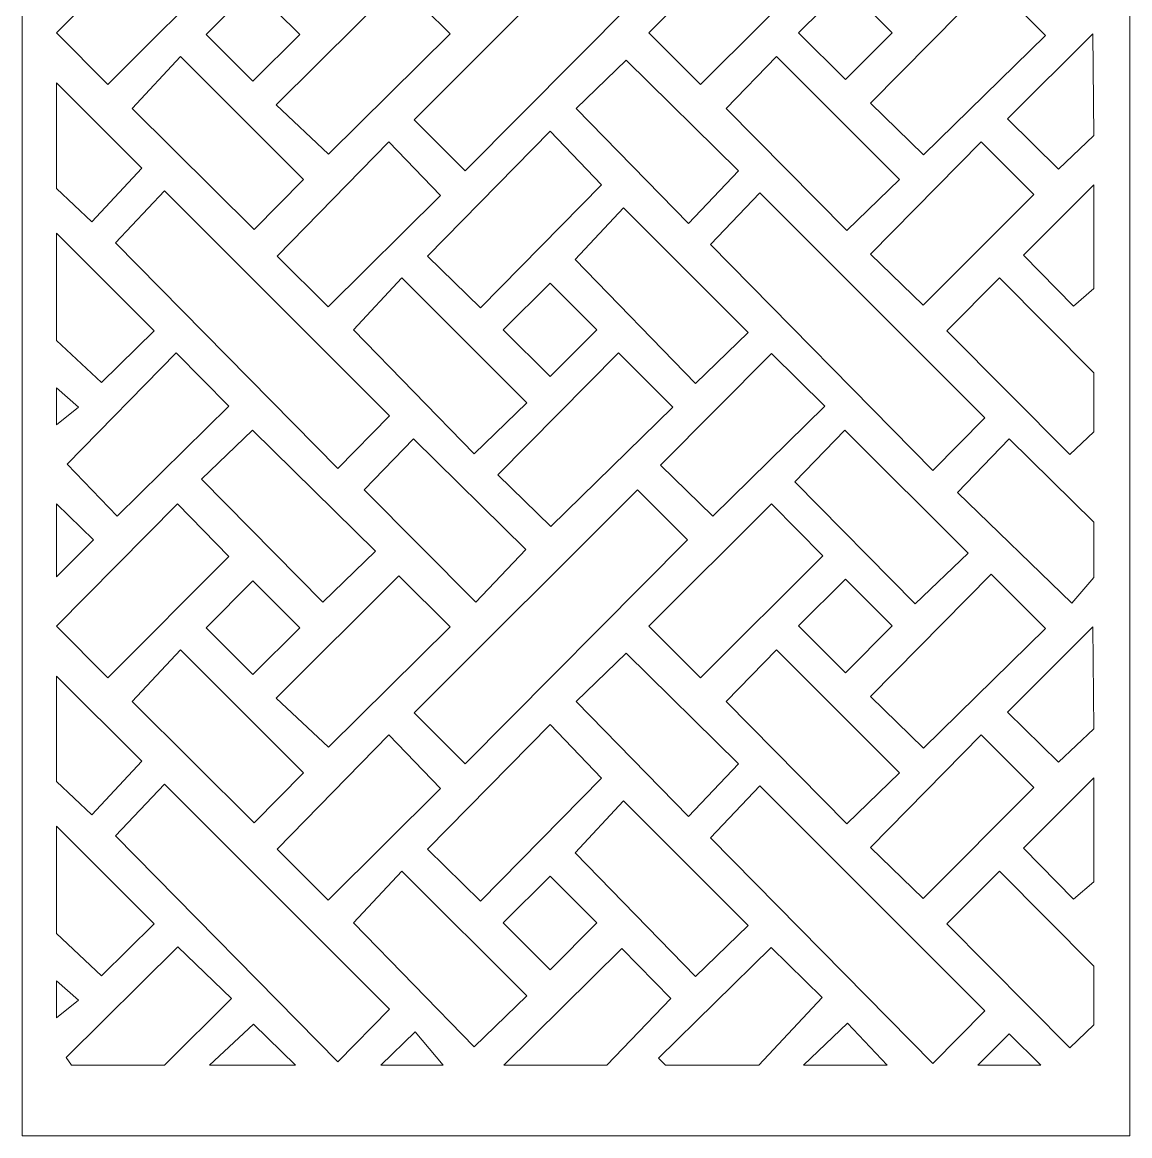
# Model space of a CAD drawing. Header units: centimetres. Extents: x -9.5 to 3.6, y -11.2 to 9.7.
# Drawn here: x -9.48 to -3.91, y -11.23 to -5.63 of the extents above; entities that cross this region are included whole.
import ezdxf

# ---------------------------------------------------------------- set-up
doc = ezdxf.new("R2010")
doc.units = ezdxf.units.CM
doc.header["$MEASUREMENT"] = 0
doc.layers.add('layer 1', color=7, linetype='Continuous')

msp = doc.modelspace()

# ---------------------------------------------------------------- linework, layer by layer
at = {"layer": 'layer 1', "color": 242, "lineweight": 9}
for points, knots in [([(-9.48305, -11.22934), (-9.48305, -11.22934), (-9.48305, 9.73196), (-9.48305, 9.73196), (-9.48305, 9.73196), (-9.48305, 9.73196), (-3.91095, 9.73196), (-3.91095, 9.73196), (-3.91095, 9.73196), (-3.91095, 9.73196), (-3.91095, -11.22934), (-3.91095, -11.22934), (-3.91095, -11.22934), (-3.91095, -11.22934), (-9.48305, -11.22934), (-9.48305, -11.22934)], [0, 0, 0, 0, 0.2, 0.2, 0.2, 0.2, 0.4, 0.4, 0.4, 0.4, 0.6, 0.6, 0.6, 0.6, 1, 1, 1, 1]), ([(-7.25421, -6.37311), (-7.25421, -6.37311), (-7.5107, -6.11662), (-7.5107, -6.11662), (-7.5107, -6.11662), (-7.5107, -6.11662), (-6.38744, -4.99335), (-6.38744, -4.99335), (-6.38744, -4.99335), (-6.38744, -4.99335), (-6.13537, -5.24542), (-6.13537, -5.24542), (-6.13537, -5.24542), (-6.13537, -5.24542), (-7.25421, -6.37311), (-7.25421, -6.37311)], [0, 0, 0, 0, 0.2, 0.2, 0.2, 0.2, 0.4, 0.4, 0.4, 0.4, 0.6, 0.6, 0.6, 0.6, 1, 1, 1, 1]), ([(-9.0518, -5.93972), (-9.0518, -5.93972), (-9.31058, -5.67928), (-9.31058, -5.67928), (-9.31058, -5.67928), (-9.31058, -5.67928), (-8.70238, -5.06411), (-8.70238, -5.06411), (-8.70238, -5.06411), (-8.70238, -5.06411), (-8.4438, -5.32957), (-8.4438, -5.32957), (-8.4438, -5.32957), (-8.4438, -5.32957), (-9.0518, -5.93972), (-9.0518, -5.93972)], [0, 0, 0, 0, 0.2, 0.2, 0.2, 0.2, 0.4, 0.4, 0.4, 0.4, 0.6, 0.6, 0.6, 0.6, 1, 1, 1, 1]), ([(-6.07118, -5.93972), (-6.07118, -5.93972), (-6.32995, -5.67928), (-6.32995, -5.67928), (-6.32995, -5.67928), (-6.32995, -5.67928), (-5.71291, -5.06411), (-5.71291, -5.06411), (-5.71291, -5.06411), (-5.71291, -5.06411), (-5.45434, -5.32515), (-5.45434, -5.32515), (-5.45434, -5.32515), (-5.45434, -5.32515), (-6.07118, -5.93972), (-6.07118, -5.93972)], [0, 0, 0, 0, 0.2, 0.2, 0.2, 0.2, 0.4, 0.4, 0.4, 0.4, 0.6, 0.6, 0.6, 0.6, 1, 1, 1, 1]), ([(-7.9418, -6.28909), (-7.9418, -6.28909), (-8.205, -6.04191), (-8.205, -6.04191), (-8.205, -6.04191), (-8.205, -6.04191), (-7.58796, -5.42674), (-7.58796, -5.42674), (-7.58796, -5.42674), (-7.58796, -5.42674), (-7.32939, -5.68336), (-7.32939, -5.68336), (-7.32939, -5.68336), (-7.32939, -5.68336), (-7.9418, -6.28909), (-7.9418, -6.28909)], [0, 0, 0, 0, 0.2, 0.2, 0.2, 0.2, 0.4, 0.4, 0.4, 0.4, 0.6, 0.6, 0.6, 0.6, 1, 1, 1, 1]), ([(-4.94791, -6.29351), (-4.94791, -6.29351), (-5.21553, -6.03307), (-5.21553, -6.03307), (-5.21553, -6.03307), (-5.21553, -6.03307), (-4.60734, -5.41789), (-4.60734, -5.41789), (-4.60734, -5.41789), (-4.60734, -5.41789), (-4.33549, -5.6922), (-4.33549, -5.6922), (-4.33549, -5.6922), (-4.33549, -5.6922), (-4.94791, -6.29351), (-4.94791, -6.29351)], [0, 0, 0, 0, 0.2, 0.2, 0.2, 0.2, 0.4, 0.4, 0.4, 0.4, 0.6, 0.6, 0.6, 0.6, 1, 1, 1, 1]), ([(-8.55741, -5.68765), (-8.55741, -5.68765), (-8.32219, -5.45243), (-8.32219, -5.45243), (-8.32219, -5.45243), (-8.32219, -5.45243), (-8.08697, -5.68765), (-8.08697, -5.68765), (-8.08697, -5.68765), (-8.08697, -5.68765), (-8.32219, -5.92287), (-8.32219, -5.92287), (-8.32219, -5.92287), (-8.32219, -5.92287), (-8.55741, -5.68765), (-8.55741, -5.68765)], [0, 0, 0, 0, 0.2, 0.2, 0.2, 0.2, 0.4, 0.4, 0.4, 0.4, 0.6, 0.6, 0.6, 0.6, 1, 1, 1, 1]), ([(-5.57679, -5.67881), (-5.57679, -5.67881), (-5.34157, -5.44358), (-5.34157, -5.44358), (-5.34157, -5.44358), (-5.34157, -5.44358), (-5.10635, -5.67881), (-5.10635, -5.67881), (-5.10635, -5.67881), (-5.10635, -5.67881), (-5.34157, -5.91403), (-5.34157, -5.91403), (-5.34157, -5.91403), (-5.34157, -5.91403), (-5.57679, -5.67881), (-5.57679, -5.67881)], [0, 0, 0, 0, 0.2, 0.2, 0.2, 0.2, 0.4, 0.4, 0.4, 0.4, 0.6, 0.6, 0.6, 0.6, 1, 1, 1, 1]), ([(-4.26916, -6.36427), (-4.26916, -6.36427), (-4.09227, -6.19622), (-4.09227, -6.19622), (-4.09227, -6.19622), (-4.09227, -6.19622), (-4.09669, -5.68323), (-4.09669, -5.68323), (-4.09669, -5.68323), (-4.09669, -5.68323), (-4.52565, -6.11219), (-4.52565, -6.11219), (-4.52565, -6.11219), (-4.52565, -6.11219), (-4.26916, -6.36427), (-4.26916, -6.36427)], [0, 0, 0, 0, 0.2, 0.2, 0.2, 0.2, 0.4, 0.4, 0.4, 0.4, 0.6, 0.6, 0.6, 0.6, 1, 1, 1, 1]), ([(-8.31556, -6.6694), (-8.31556, -6.6694), (-8.06791, -6.41733), (-8.06791, -6.41733), (-8.06791, -6.41733), (-8.06791, -6.41733), (-8.68703, -5.79821), (-8.68703, -5.79821), (-8.68703, -5.79821), (-8.68703, -5.79821), (-8.93026, -6.05913), (-8.93026, -6.05913), (-8.93026, -6.05913), (-8.93026, -6.05913), (-8.31556, -6.6694), (-8.31556, -6.6694)], [0, 0, 0, 0, 0.2, 0.2, 0.2, 0.2, 0.4, 0.4, 0.4, 0.4, 0.6, 0.6, 0.6, 0.6, 1, 1, 1, 1]), ([(-6.13095, -6.63845), (-6.13095, -6.63845), (-6.697, -6.05913), (-6.697, -6.05913), (-6.697, -6.05913), (-6.697, -6.05913), (-6.44493, -5.8159), (-6.44493, -5.8159), (-6.44493, -5.8159), (-6.44493, -5.8159), (-5.87888, -6.37311), (-5.87888, -6.37311), (-5.87888, -6.37311), (-5.87888, -6.37311), (-6.13095, -6.63845), (-6.13095, -6.63845)], [0, 0, 0, 0, 0.2, 0.2, 0.2, 0.2, 0.4, 0.4, 0.4, 0.4, 0.6, 0.6, 0.6, 0.6, 1, 1, 1, 1]), ([(-5.33494, -6.67383), (-5.33494, -6.67383), (-5.0696, -6.41733), (-5.0696, -6.41733), (-5.0696, -6.41733), (-5.0696, -6.41733), (-5.68872, -5.79821), (-5.68872, -5.79821), (-5.68872, -5.79821), (-5.68872, -5.79821), (-5.94079, -6.05913), (-5.94079, -6.05913), (-5.94079, -6.05913), (-5.94079, -6.05913), (-5.33494, -6.67383), (-5.33494, -6.67383)], [0, 0, 0, 0, 0.2, 0.2, 0.2, 0.2, 0.4, 0.4, 0.4, 0.4, 0.6, 0.6, 0.6, 0.6, 1, 1, 1, 1]), ([(-9.13368, -6.6296), (-9.13368, -6.6296), (-9.31058, -6.46155), (-9.31058, -6.46155), (-9.31058, -6.46155), (-9.31058, -6.46155), (-9.31058, -5.93088), (-9.31058, -5.93088), (-9.31058, -5.93088), (-9.31058, -5.93088), (-8.88161, -6.35984), (-8.88161, -6.35984), (-8.88161, -6.35984), (-8.88161, -6.35984), (-9.13368, -6.6296), (-9.13368, -6.6296)], [0, 0, 0, 0, 0.2, 0.2, 0.2, 0.2, 0.4, 0.4, 0.4, 0.4, 0.6, 0.6, 0.6, 0.6, 1, 1, 1, 1]), ([(-7.17674, -7.06299), (-7.17674, -7.06299), (-7.44437, -6.80255), (-7.44437, -6.80255), (-7.44437, -6.80255), (-7.44437, -6.80255), (-6.82733, -6.17411), (-6.82733, -6.17411), (-6.82733, -6.17411), (-6.82733, -6.17411), (-6.56875, -6.44399), (-6.56875, -6.44399), (-6.56875, -6.44399), (-6.56875, -6.44399), (-7.17674, -7.06299), (-7.17674, -7.06299)], [0, 0, 0, 0, 0.2, 0.2, 0.2, 0.2, 0.4, 0.4, 0.4, 0.4, 0.6, 0.6, 0.6, 0.6, 1, 1, 1, 1]), ([(-7.94408, -7.05857), (-7.94408, -7.05857), (-8.20058, -6.80207), (-8.20058, -6.80207), (-8.20058, -6.80207), (-8.20058, -6.80207), (-7.63895, -6.22717), (-7.63895, -6.22717), (-7.63895, -6.22717), (-7.63895, -6.22717), (-7.37803, -6.49693), (-7.37803, -6.49693), (-7.37803, -6.49693), (-7.37803, -6.49693), (-7.94408, -7.05857), (-7.94408, -7.05857)], [0, 0, 0, 0, 0.2, 0.2, 0.2, 0.2, 0.4, 0.4, 0.4, 0.4, 0.6, 0.6, 0.6, 0.6, 1, 1, 1, 1]), ([(-4.95019, -7.04972), (-4.95019, -7.04972), (-5.21553, -6.79323), (-5.21553, -6.79323), (-5.21553, -6.79323), (-5.21553, -6.79323), (-4.65832, -6.22717), (-4.65832, -6.22717), (-4.65832, -6.22717), (-4.65832, -6.22717), (-4.39298, -6.49251), (-4.39298, -6.49251), (-4.39298, -6.49251), (-4.39298, -6.49251), (-4.95019, -7.04972), (-4.95019, -7.04972)], [0, 0, 0, 0, 0.2, 0.2, 0.2, 0.2, 0.4, 0.4, 0.4, 0.4, 0.6, 0.6, 0.6, 0.6, 1, 1, 1, 1]), ([(-4.19398, -7.05415), (-4.19398, -7.05415), (-4.09227, -6.9657), (-4.09227, -6.9657), (-4.09227, -6.9657), (-4.09227, -6.9657), (-4.09227, -6.44387), (-4.09227, -6.44387), (-4.09227, -6.44387), (-4.09227, -6.44387), (-4.44605, -6.79765), (-4.44605, -6.79765), (-4.44605, -6.79765), (-4.44605, -6.79765), (-4.19398, -7.05415), (-4.19398, -7.05415)], [0, 0, 0, 0, 0.2, 0.2, 0.2, 0.2, 0.4, 0.4, 0.4, 0.4, 0.6, 0.6, 0.6, 0.6, 1, 1, 1, 1]), ([(-7.89544, -7.87227), (-7.89544, -7.87227), (-7.63453, -7.60693), (-7.63453, -7.60693), (-7.63453, -7.60693), (-7.63453, -7.60693), (-8.76663, -6.47482), (-8.76663, -6.47482), (-8.76663, -6.47482), (-8.76663, -6.47482), (-9.01428, -6.73574), (-9.01428, -6.73574), (-9.01428, -6.73574), (-9.01428, -6.73574), (-7.89544, -7.87227), (-7.89544, -7.87227)], [0, 0, 0, 0, 0.2, 0.2, 0.2, 0.2, 0.4, 0.4, 0.4, 0.4, 0.6, 0.6, 0.6, 0.6, 1, 1, 1, 1]), ([(-4.90155, -7.88112), (-4.90155, -7.88112), (-4.64063, -7.61578), (-4.64063, -7.61578), (-4.64063, -7.61578), (-4.64063, -7.61578), (-5.77274, -6.48367), (-5.77274, -6.48367), (-5.77274, -6.48367), (-5.77274, -6.48367), (-6.02039, -6.74458), (-6.02039, -6.74458), (-6.02039, -6.74458), (-6.02039, -6.74458), (-4.90155, -7.88112), (-4.90155, -7.88112)], [0, 0, 0, 0, 0.2, 0.2, 0.2, 0.2, 0.4, 0.4, 0.4, 0.4, 0.6, 0.6, 0.6, 0.6, 1, 1, 1, 1]), ([(-6.09557, -7.44331), (-6.09557, -7.44331), (-5.83023, -7.18681), (-5.83023, -7.18681), (-5.83023, -7.18681), (-5.83023, -7.18681), (-6.4582, -6.55885), (-6.4582, -6.55885), (-6.4582, -6.55885), (-6.4582, -6.55885), (-6.70142, -6.81976), (-6.70142, -6.81976), (-6.70142, -6.81976), (-6.70142, -6.81976), (-6.09557, -7.44331), (-6.09557, -7.44331)], [0, 0, 0, 0, 0.2, 0.2, 0.2, 0.2, 0.4, 0.4, 0.4, 0.4, 0.6, 0.6, 0.6, 0.6, 1, 1, 1, 1]), ([(-9.31058, -7.22661), (-9.31058, -7.22661), (-9.31058, -6.68709), (-9.31058, -6.68709), (-9.31058, -6.68709), (-9.31058, -6.68709), (-8.8197, -7.17797), (-8.8197, -7.17797), (-8.8197, -7.17797), (-8.8197, -7.17797), (-9.08504, -7.43889), (-9.08504, -7.43889), (-9.08504, -7.43889), (-9.08504, -7.43889), (-9.31058, -7.22661), (-9.31058, -7.22661)], [0, 0, 0, 0, 0.2, 0.2, 0.2, 0.2, 0.4, 0.4, 0.4, 0.4, 0.6, 0.6, 0.6, 0.6, 1, 1, 1, 1]), ([(-7.20999, -7.79709), (-7.20999, -7.79709), (-6.94465, -7.5406), (-6.94465, -7.5406), (-6.94465, -7.5406), (-6.94465, -7.5406), (-7.57261, -6.91263), (-7.57261, -6.91263), (-7.57261, -6.91263), (-7.57261, -6.91263), (-7.81584, -7.17355), (-7.81584, -7.17355), (-7.81584, -7.17355), (-7.81584, -7.17355), (-7.20999, -7.79709), (-7.20999, -7.79709)], [0, 0, 0, 0, 0.2, 0.2, 0.2, 0.2, 0.4, 0.4, 0.4, 0.4, 0.6, 0.6, 0.6, 0.6, 1, 1, 1, 1]), ([(-7.06268, -7.17355), (-7.06268, -7.17355), (-6.82746, -6.93832), (-6.82746, -6.93832), (-6.82746, -6.93832), (-6.82746, -6.93832), (-6.59223, -7.17355), (-6.59223, -7.17355), (-6.59223, -7.17355), (-6.59223, -7.17355), (-6.82746, -7.40877), (-6.82746, -7.40877), (-6.82746, -7.40877), (-6.82746, -7.40877), (-7.06268, -7.17355), (-7.06268, -7.17355)], [0, 0, 0, 0, 0.2, 0.2, 0.2, 0.2, 0.4, 0.4, 0.4, 0.4, 0.6, 0.6, 0.6, 0.6, 1, 1, 1, 1]), ([(-4.21167, -7.80152), (-4.21167, -7.80152), (-4.09227, -7.68654), (-4.09227, -7.68654), (-4.09227, -7.68654), (-4.09227, -7.68654), (-4.09227, -7.39024), (-4.09227, -7.39024), (-4.09227, -7.39024), (-4.09227, -7.39024), (-4.56545, -6.91263), (-4.56545, -6.91263), (-4.56545, -6.91263), (-4.56545, -6.91263), (-4.83079, -7.17797), (-4.83079, -7.17797), (-4.83079, -7.17797), (-4.83079, -7.17797), (-4.21167, -7.80152), (-4.21167, -7.80152)], [0, 0, 0, 0, 0.1666667, 0.1666667, 0.1666667, 0.1666667, 0.3333333, 0.3333333, 0.3333333, 0.3333333, 0.5, 0.5, 0.5, 0.5, 0.6666667, 0.6666667, 0.6666667, 0.6666667, 1, 1, 1, 1]), ([(-9.00544, -8.11108), (-9.00544, -8.11108), (-9.25751, -7.85016), (-9.25751, -7.85016), (-9.25751, -7.85016), (-9.25751, -7.85016), (-8.70914, -7.28853), (-8.70914, -7.28853), (-8.70914, -7.28853), (-8.70914, -7.28853), (-8.4438, -7.55829), (-8.4438, -7.55829), (-8.4438, -7.55829), (-8.4438, -7.55829), (-9.00544, -8.11108), (-9.00544, -8.11108)], [0, 0, 0, 0, 0.2, 0.2, 0.2, 0.2, 0.4, 0.4, 0.4, 0.4, 0.6, 0.6, 0.6, 0.6, 1, 1, 1, 1]), ([(-6.82296, -8.16414), (-6.82296, -8.16414), (-7.09058, -7.90371), (-7.09058, -7.90371), (-7.09058, -7.90371), (-7.09058, -7.90371), (-6.48239, -7.28853), (-6.48239, -7.28853), (-6.48239, -7.28853), (-6.48239, -7.28853), (-6.21055, -7.56284), (-6.21055, -7.56284), (-6.21055, -7.56284), (-6.21055, -7.56284), (-6.82296, -8.16414), (-6.82296, -8.16414)], [0, 0, 0, 0, 0.2, 0.2, 0.2, 0.2, 0.4, 0.4, 0.4, 0.4, 0.6, 0.6, 0.6, 0.6, 1, 1, 1, 1]), ([(-6.00926, -8.11108), (-6.00926, -8.11108), (-6.27246, -7.85506), (-6.27246, -7.85506), (-6.27246, -7.85506), (-6.27246, -7.85506), (-5.71291, -7.29295), (-5.71291, -7.29295), (-5.71291, -7.29295), (-5.71291, -7.29295), (-5.44549, -7.55841), (-5.44549, -7.55841), (-5.44549, -7.55841), (-5.44549, -7.55841), (-6.00926, -8.11108), (-6.00926, -8.11108)], [0, 0, 0, 0, 0.2, 0.2, 0.2, 0.2, 0.4, 0.4, 0.4, 0.4, 0.6, 0.6, 0.6, 0.6, 1, 1, 1, 1]), ([(-9.31058, -7.65116), (-9.31058, -7.65116), (-9.31058, -7.46542), (-9.31058, -7.46542), (-9.31058, -7.46542), (-9.31058, -7.46542), (-9.20002, -7.56271), (-9.20002, -7.56271), (-9.20002, -7.56271), (-9.20002, -7.56271), (-9.31058, -7.65116), (-9.31058, -7.65116)], [0, 0, 0, 0, 0.25, 0.25, 0.25, 0.25, 0.5, 0.5, 0.5, 0.5, 1, 1, 1, 1]), ([(-7.97062, -8.54446), (-7.97062, -8.54446), (-7.70528, -8.28797), (-7.70528, -8.28797), (-7.70528, -8.28797), (-7.70528, -8.28797), (-8.3244, -7.67769), (-8.3244, -7.67769), (-8.3244, -7.67769), (-8.3244, -7.67769), (-8.5809, -7.92534), (-8.5809, -7.92534), (-8.5809, -7.92534), (-8.5809, -7.92534), (-7.97062, -8.54446), (-7.97062, -8.54446)], [0, 0, 0, 0, 0.2, 0.2, 0.2, 0.2, 0.4, 0.4, 0.4, 0.4, 0.6, 0.6, 0.6, 0.6, 1, 1, 1, 1]), ([(-7.20114, -8.54446), (-7.20114, -8.54446), (-7.76277, -7.97841), (-7.76277, -7.97841), (-7.76277, -7.97841), (-7.76277, -7.97841), (-7.51512, -7.72191), (-7.51512, -7.72191), (-7.51512, -7.72191), (-7.51512, -7.72191), (-6.94907, -8.27912), (-6.94907, -8.27912), (-6.94907, -8.27912), (-6.94907, -8.27912), (-7.20114, -8.54446), (-7.20114, -8.54446)], [0, 0, 0, 0, 0.2, 0.2, 0.2, 0.2, 0.4, 0.4, 0.4, 0.4, 0.6, 0.6, 0.6, 0.6, 1, 1, 1, 1]), ([(-4.99, -8.55331), (-4.99, -8.55331), (-4.72466, -8.29681), (-4.72466, -8.29681), (-4.72466, -8.29681), (-4.72466, -8.29681), (-5.34378, -7.67769), (-5.34378, -7.67769), (-5.34378, -7.67769), (-5.34378, -7.67769), (-5.59585, -7.93861), (-5.59585, -7.93861), (-5.59585, -7.93861), (-5.59585, -7.93861), (-4.99, -8.55331), (-4.99, -8.55331)], [0, 0, 0, 0, 0.2, 0.2, 0.2, 0.2, 0.4, 0.4, 0.4, 0.4, 0.6, 0.6, 0.6, 0.6, 1, 1, 1, 1]), ([(-4.20283, -8.54888), (-4.20283, -8.54888), (-4.09227, -8.42064), (-4.09227, -8.42064), (-4.09227, -8.42064), (-4.09227, -8.42064), (-4.09227, -8.14203), (-4.09227, -8.14203), (-4.09227, -8.14203), (-4.09227, -8.14203), (-4.51681, -7.72191), (-4.51681, -7.72191), (-4.51681, -7.72191), (-4.51681, -7.72191), (-4.77772, -7.99167), (-4.77772, -7.99167), (-4.77772, -7.99167), (-4.77772, -7.99167), (-4.20283, -8.54888), (-4.20283, -8.54888)], [0, 0, 0, 0, 0.1666667, 0.1666667, 0.1666667, 0.1666667, 0.3333333, 0.3333333, 0.3333333, 0.3333333, 0.5, 0.5, 0.5, 0.5, 0.6666667, 0.6666667, 0.6666667, 0.6666667, 1, 1, 1, 1]), ([(-7.25421, -9.35817), (-7.25421, -9.35817), (-7.5107, -9.10167), (-7.5107, -9.10167), (-7.5107, -9.10167), (-7.5107, -9.10167), (-6.38744, -7.97841), (-6.38744, -7.97841), (-6.38744, -7.97841), (-6.38744, -7.97841), (-6.13537, -8.23048), (-6.13537, -8.23048), (-6.13537, -8.23048), (-6.13537, -8.23048), (-7.25421, -9.35817), (-7.25421, -9.35817)], [0, 0, 0, 0, 0.2, 0.2, 0.2, 0.2, 0.4, 0.4, 0.4, 0.4, 0.6, 0.6, 0.6, 0.6, 1, 1, 1, 1]), ([(-9.0518, -8.92478), (-9.0518, -8.92478), (-9.31058, -8.66434), (-9.31058, -8.66434), (-9.31058, -8.66434), (-9.31058, -8.66434), (-8.70238, -8.04916), (-8.70238, -8.04916), (-8.70238, -8.04916), (-8.70238, -8.04916), (-8.4438, -8.31463), (-8.4438, -8.31463), (-8.4438, -8.31463), (-8.4438, -8.31463), (-9.0518, -8.92478), (-9.0518, -8.92478)], [0, 0, 0, 0, 0.2, 0.2, 0.2, 0.2, 0.4, 0.4, 0.4, 0.4, 0.6, 0.6, 0.6, 0.6, 1, 1, 1, 1]), ([(-9.31058, -8.41622), (-9.31058, -8.41622), (-9.12484, -8.23048), (-9.12484, -8.23048), (-9.12484, -8.23048), (-9.12484, -8.23048), (-9.31058, -8.04916), (-9.31058, -8.04916), (-9.31058, -8.04916), (-9.31058, -8.04916), (-9.31058, -8.41622), (-9.31058, -8.41622)], [0, 0, 0, 0, 0.25, 0.25, 0.25, 0.25, 0.5, 0.5, 0.5, 0.5, 1, 1, 1, 1]), ([(-6.07118, -8.92478), (-6.07118, -8.92478), (-6.32995, -8.66434), (-6.32995, -8.66434), (-6.32995, -8.66434), (-6.32995, -8.66434), (-5.71291, -8.04916), (-5.71291, -8.04916), (-5.71291, -8.04916), (-5.71291, -8.04916), (-5.45434, -8.31021), (-5.45434, -8.31021), (-5.45434, -8.31021), (-5.45434, -8.31021), (-6.07118, -8.92478), (-6.07118, -8.92478)], [0, 0, 0, 0, 0.2, 0.2, 0.2, 0.2, 0.4, 0.4, 0.4, 0.4, 0.6, 0.6, 0.6, 0.6, 1, 1, 1, 1]), ([(-4.94791, -9.27856), (-4.94791, -9.27856), (-5.21553, -9.01813), (-5.21553, -9.01813), (-5.21553, -9.01813), (-5.21553, -9.01813), (-4.60734, -8.40295), (-4.60734, -8.40295), (-4.60734, -8.40295), (-4.60734, -8.40295), (-4.33549, -8.67726), (-4.33549, -8.67726), (-4.33549, -8.67726), (-4.33549, -8.67726), (-4.94791, -9.27856), (-4.94791, -9.27856)], [0, 0, 0, 0, 0.2, 0.2, 0.2, 0.2, 0.4, 0.4, 0.4, 0.4, 0.6, 0.6, 0.6, 0.6, 1, 1, 1, 1]), ([(-8.55741, -8.67271), (-8.55741, -8.67271), (-8.32219, -8.43749), (-8.32219, -8.43749), (-8.32219, -8.43749), (-8.32219, -8.43749), (-8.08697, -8.67271), (-8.08697, -8.67271), (-8.08697, -8.67271), (-8.08697, -8.67271), (-8.32219, -8.90793), (-8.32219, -8.90793), (-8.32219, -8.90793), (-8.32219, -8.90793), (-8.55741, -8.67271), (-8.55741, -8.67271)], [0, 0, 0, 0, 0.2, 0.2, 0.2, 0.2, 0.4, 0.4, 0.4, 0.4, 0.6, 0.6, 0.6, 0.6, 1, 1, 1, 1]), ([(-7.9418, -9.27414), (-7.9418, -9.27414), (-8.205, -9.02697), (-8.205, -9.02697), (-8.205, -9.02697), (-8.205, -9.02697), (-7.58796, -8.41179), (-7.58796, -8.41179), (-7.58796, -8.41179), (-7.58796, -8.41179), (-7.32939, -8.66841), (-7.32939, -8.66841), (-7.32939, -8.66841), (-7.32939, -8.66841), (-7.9418, -9.27414), (-7.9418, -9.27414)], [0, 0, 0, 0, 0.2, 0.2, 0.2, 0.2, 0.4, 0.4, 0.4, 0.4, 0.6, 0.6, 0.6, 0.6, 1, 1, 1, 1]), ([(-5.57679, -8.66387), (-5.57679, -8.66387), (-5.34157, -8.42864), (-5.34157, -8.42864), (-5.34157, -8.42864), (-5.34157, -8.42864), (-5.10635, -8.66387), (-5.10635, -8.66387), (-5.10635, -8.66387), (-5.10635, -8.66387), (-5.34157, -8.89909), (-5.34157, -8.89909), (-5.34157, -8.89909), (-5.34157, -8.89909), (-5.57679, -8.66387), (-5.57679, -8.66387)], [0, 0, 0, 0, 0.2, 0.2, 0.2, 0.2, 0.4, 0.4, 0.4, 0.4, 0.6, 0.6, 0.6, 0.6, 1, 1, 1, 1]), ([(-4.26916, -9.34932), (-4.26916, -9.34932), (-4.09227, -9.18128), (-4.09227, -9.18128), (-4.09227, -9.18128), (-4.09227, -9.18128), (-4.09669, -8.66829), (-4.09669, -8.66829), (-4.09669, -8.66829), (-4.09669, -8.66829), (-4.52565, -9.09725), (-4.52565, -9.09725), (-4.52565, -9.09725), (-4.52565, -9.09725), (-4.26916, -9.34932), (-4.26916, -9.34932)], [0, 0, 0, 0, 0.2, 0.2, 0.2, 0.2, 0.4, 0.4, 0.4, 0.4, 0.6, 0.6, 0.6, 0.6, 1, 1, 1, 1]), ([(-8.31556, -9.65446), (-8.31556, -9.65446), (-8.06791, -9.40239), (-8.06791, -9.40239), (-8.06791, -9.40239), (-8.06791, -9.40239), (-8.68703, -8.78327), (-8.68703, -8.78327), (-8.68703, -8.78327), (-8.68703, -8.78327), (-8.93026, -9.04418), (-8.93026, -9.04418), (-8.93026, -9.04418), (-8.93026, -9.04418), (-8.31556, -9.65446), (-8.31556, -9.65446)], [0, 0, 0, 0, 0.2, 0.2, 0.2, 0.2, 0.4, 0.4, 0.4, 0.4, 0.6, 0.6, 0.6, 0.6, 1, 1, 1, 1]), ([(-5.33494, -9.65889), (-5.33494, -9.65889), (-5.0696, -9.40239), (-5.0696, -9.40239), (-5.0696, -9.40239), (-5.0696, -9.40239), (-5.68872, -8.78327), (-5.68872, -8.78327), (-5.68872, -8.78327), (-5.68872, -8.78327), (-5.94079, -9.04418), (-5.94079, -9.04418), (-5.94079, -9.04418), (-5.94079, -9.04418), (-5.33494, -9.65889), (-5.33494, -9.65889)], [0, 0, 0, 0, 0.2, 0.2, 0.2, 0.2, 0.4, 0.4, 0.4, 0.4, 0.6, 0.6, 0.6, 0.6, 1, 1, 1, 1]), ([(-6.13095, -9.62351), (-6.13095, -9.62351), (-6.697, -9.04418), (-6.697, -9.04418), (-6.697, -9.04418), (-6.697, -9.04418), (-6.44493, -8.80095), (-6.44493, -8.80095), (-6.44493, -8.80095), (-6.44493, -8.80095), (-5.87888, -9.35817), (-5.87888, -9.35817), (-5.87888, -9.35817), (-5.87888, -9.35817), (-6.13095, -9.62351), (-6.13095, -9.62351)], [0, 0, 0, 0, 0.2, 0.2, 0.2, 0.2, 0.4, 0.4, 0.4, 0.4, 0.6, 0.6, 0.6, 0.6, 1, 1, 1, 1]), ([(-9.13368, -9.61466), (-9.13368, -9.61466), (-9.31058, -9.44661), (-9.31058, -9.44661), (-9.31058, -9.44661), (-9.31058, -9.44661), (-9.31058, -8.91593), (-9.31058, -8.91593), (-9.31058, -8.91593), (-9.31058, -8.91593), (-8.88161, -9.3449), (-8.88161, -9.3449), (-8.88161, -9.3449), (-8.88161, -9.3449), (-9.13368, -9.61466), (-9.13368, -9.61466)], [0, 0, 0, 0, 0.2, 0.2, 0.2, 0.2, 0.4, 0.4, 0.4, 0.4, 0.6, 0.6, 0.6, 0.6, 1, 1, 1, 1]), ([(-7.17674, -10.04804), (-7.17674, -10.04804), (-7.44437, -9.78761), (-7.44437, -9.78761), (-7.44437, -9.78761), (-7.44437, -9.78761), (-6.82733, -9.15916), (-6.82733, -9.15916), (-6.82733, -9.15916), (-6.82733, -9.15916), (-6.56875, -9.42905), (-6.56875, -9.42905), (-6.56875, -9.42905), (-6.56875, -9.42905), (-7.17674, -10.04804), (-7.17674, -10.04804)], [0, 0, 0, 0, 0.2, 0.2, 0.2, 0.2, 0.4, 0.4, 0.4, 0.4, 0.6, 0.6, 0.6, 0.6, 1, 1, 1, 1]), ([(-7.94408, -10.04362), (-7.94408, -10.04362), (-8.20058, -9.78713), (-8.20058, -9.78713), (-8.20058, -9.78713), (-8.20058, -9.78713), (-7.63895, -9.21223), (-7.63895, -9.21223), (-7.63895, -9.21223), (-7.63895, -9.21223), (-7.37803, -9.48199), (-7.37803, -9.48199), (-7.37803, -9.48199), (-7.37803, -9.48199), (-7.94408, -10.04362), (-7.94408, -10.04362)], [0, 0, 0, 0, 0.2, 0.2, 0.2, 0.2, 0.4, 0.4, 0.4, 0.4, 0.6, 0.6, 0.6, 0.6, 1, 1, 1, 1]), ([(-4.95019, -10.03478), (-4.95019, -10.03478), (-5.21553, -9.77828), (-5.21553, -9.77828), (-5.21553, -9.77828), (-5.21553, -9.77828), (-4.65832, -9.21223), (-4.65832, -9.21223), (-4.65832, -9.21223), (-4.65832, -9.21223), (-4.39298, -9.47757), (-4.39298, -9.47757), (-4.39298, -9.47757), (-4.39298, -9.47757), (-4.95019, -10.03478), (-4.95019, -10.03478)], [0, 0, 0, 0, 0.2, 0.2, 0.2, 0.2, 0.4, 0.4, 0.4, 0.4, 0.6, 0.6, 0.6, 0.6, 1, 1, 1, 1]), ([(-7.89544, -10.85733), (-7.89544, -10.85733), (-7.63453, -10.59199), (-7.63453, -10.59199), (-7.63453, -10.59199), (-7.63453, -10.59199), (-8.76663, -9.45988), (-8.76663, -9.45988), (-8.76663, -9.45988), (-8.76663, -9.45988), (-9.01428, -9.72079), (-9.01428, -9.72079), (-9.01428, -9.72079), (-9.01428, -9.72079), (-7.89544, -10.85733), (-7.89544, -10.85733)], [0, 0, 0, 0, 0.2, 0.2, 0.2, 0.2, 0.4, 0.4, 0.4, 0.4, 0.6, 0.6, 0.6, 0.6, 1, 1, 1, 1]), ([(-4.90155, -10.86618), (-4.90155, -10.86618), (-4.64063, -10.60083), (-4.64063, -10.60083), (-4.64063, -10.60083), (-4.64063, -10.60083), (-5.77274, -9.46873), (-5.77274, -9.46873), (-5.77274, -9.46873), (-5.77274, -9.46873), (-6.02039, -9.72964), (-6.02039, -9.72964), (-6.02039, -9.72964), (-6.02039, -9.72964), (-4.90155, -10.86618), (-4.90155, -10.86618)], [0, 0, 0, 0, 0.2, 0.2, 0.2, 0.2, 0.4, 0.4, 0.4, 0.4, 0.6, 0.6, 0.6, 0.6, 1, 1, 1, 1]), ([(-4.19398, -10.0392), (-4.19398, -10.0392), (-4.09227, -9.95076), (-4.09227, -9.95076), (-4.09227, -9.95076), (-4.09227, -9.95076), (-4.09227, -9.42892), (-4.09227, -9.42892), (-4.09227, -9.42892), (-4.09227, -9.42892), (-4.44605, -9.78271), (-4.44605, -9.78271), (-4.44605, -9.78271), (-4.44605, -9.78271), (-4.19398, -10.0392), (-4.19398, -10.0392)], [0, 0, 0, 0, 0.2, 0.2, 0.2, 0.2, 0.4, 0.4, 0.4, 0.4, 0.6, 0.6, 0.6, 0.6, 1, 1, 1, 1]), ([(-6.09557, -10.42837), (-6.09557, -10.42837), (-5.83023, -10.17187), (-5.83023, -10.17187), (-5.83023, -10.17187), (-5.83023, -10.17187), (-6.4582, -9.5439), (-6.4582, -9.5439), (-6.4582, -9.5439), (-6.4582, -9.5439), (-6.70142, -9.80482), (-6.70142, -9.80482), (-6.70142, -9.80482), (-6.70142, -9.80482), (-6.09557, -10.42837), (-6.09557, -10.42837)], [0, 0, 0, 0, 0.2, 0.2, 0.2, 0.2, 0.4, 0.4, 0.4, 0.4, 0.6, 0.6, 0.6, 0.6, 1, 1, 1, 1]), ([(-9.31058, -10.21167), (-9.31058, -10.21167), (-9.31058, -9.67215), (-9.31058, -9.67215), (-9.31058, -9.67215), (-9.31058, -9.67215), (-8.8197, -10.16303), (-8.8197, -10.16303), (-8.8197, -10.16303), (-8.8197, -10.16303), (-9.08504, -10.42394), (-9.08504, -10.42394), (-9.08504, -10.42394), (-9.08504, -10.42394), (-9.31058, -10.21167), (-9.31058, -10.21167)], [0, 0, 0, 0, 0.2, 0.2, 0.2, 0.2, 0.4, 0.4, 0.4, 0.4, 0.6, 0.6, 0.6, 0.6, 1, 1, 1, 1]), ([(-7.20999, -10.78215), (-7.20999, -10.78215), (-6.94465, -10.52566), (-6.94465, -10.52566), (-6.94465, -10.52566), (-6.94465, -10.52566), (-7.57261, -9.89769), (-7.57261, -9.89769), (-7.57261, -9.89769), (-7.57261, -9.89769), (-7.81584, -10.1586), (-7.81584, -10.1586), (-7.81584, -10.1586), (-7.81584, -10.1586), (-7.20999, -10.78215), (-7.20999, -10.78215)], [0, 0, 0, 0, 0.2, 0.2, 0.2, 0.2, 0.4, 0.4, 0.4, 0.4, 0.6, 0.6, 0.6, 0.6, 1, 1, 1, 1]), ([(-4.21167, -10.78657), (-4.21167, -10.78657), (-4.09227, -10.67159), (-4.09227, -10.67159), (-4.09227, -10.67159), (-4.09227, -10.67159), (-4.09227, -10.3753), (-4.09227, -10.3753), (-4.09227, -10.3753), (-4.09227, -10.3753), (-4.56545, -9.89769), (-4.56545, -9.89769), (-4.56545, -9.89769), (-4.56545, -9.89769), (-4.83079, -10.16303), (-4.83079, -10.16303), (-4.83079, -10.16303), (-4.83079, -10.16303), (-4.21167, -10.78657), (-4.21167, -10.78657)], [0, 0, 0, 0, 0.1666667, 0.1666667, 0.1666667, 0.1666667, 0.3333333, 0.3333333, 0.3333333, 0.3333333, 0.5, 0.5, 0.5, 0.5, 0.6666667, 0.6666667, 0.6666667, 0.6666667, 1, 1, 1, 1]), ([(-7.06268, -10.1586), (-7.06268, -10.1586), (-6.82746, -9.92338), (-6.82746, -9.92338), (-6.82746, -9.92338), (-6.82746, -9.92338), (-6.59223, -10.1586), (-6.59223, -10.1586), (-6.59223, -10.1586), (-6.59223, -10.1586), (-6.82746, -10.39383), (-6.82746, -10.39383), (-6.82746, -10.39383), (-6.82746, -10.39383), (-7.06268, -10.1586), (-7.06268, -10.1586)], [0, 0, 0, 0, 0.2, 0.2, 0.2, 0.2, 0.4, 0.4, 0.4, 0.4, 0.6, 0.6, 0.6, 0.6, 1, 1, 1, 1]), ([(-8.76663, -10.87502), (-8.76663, -10.87502), (-8.43054, -10.53892), (-8.43054, -10.53892), (-8.43054, -10.53892), (-8.43054, -10.53892), (-8.7003, -10.27801), (-8.7003, -10.27801), (-8.7003, -10.27801), (-8.7003, -10.27801), (-9.26193, -10.83522), (-9.26193, -10.83522), (-9.26193, -10.83522), (-9.26193, -10.83522), (-9.2354, -10.87502), (-9.2354, -10.87502), (-9.2354, -10.87502), (-9.2354, -10.87502), (-8.76663, -10.87502), (-8.76663, -10.87502)], [0, 0, 0, 0, 0.1666667, 0.1666667, 0.1666667, 0.1666667, 0.3333333, 0.3333333, 0.3333333, 0.3333333, 0.5, 0.5, 0.5, 0.5, 0.6666667, 0.6666667, 0.6666667, 0.6666667, 1, 1, 1, 1]), ([(-7.05963, -10.87502), (-7.05963, -10.87502), (-6.46704, -10.28685), (-6.46704, -10.28685), (-6.46704, -10.28685), (-6.46704, -10.28685), (-6.21939, -10.53892), (-6.21939, -10.53892), (-6.21939, -10.53892), (-6.21939, -10.53892), (-6.54222, -10.87502), (-6.54222, -10.87502), (-6.54222, -10.87502), (-6.54222, -10.87502), (-7.05963, -10.87502), (-7.05963, -10.87502)], [0, 0, 0, 0, 0.2, 0.2, 0.2, 0.2, 0.4, 0.4, 0.4, 0.4, 0.6, 0.6, 0.6, 0.6, 1, 1, 1, 1]), ([(-6.24593, -10.87502), (-6.24593, -10.87502), (-6.2813, -10.83964), (-6.2813, -10.83964), (-6.2813, -10.83964), (-6.2813, -10.83964), (-5.71525, -10.28243), (-5.71525, -10.28243), (-5.71525, -10.28243), (-5.71525, -10.28243), (-5.45876, -10.5345), (-5.45876, -10.5345), (-5.45876, -10.5345), (-5.45876, -10.5345), (-5.77716, -10.87502), (-5.77716, -10.87502), (-5.77716, -10.87502), (-5.77716, -10.87502), (-6.24593, -10.87502), (-6.24593, -10.87502)], [0, 0, 0, 0, 0.1666667, 0.1666667, 0.1666667, 0.1666667, 0.3333333, 0.3333333, 0.3333333, 0.3333333, 0.5, 0.5, 0.5, 0.5, 0.6666667, 0.6666667, 0.6666667, 0.6666667, 1, 1, 1, 1]), ([(-9.31058, -10.63622), (-9.31058, -10.63622), (-9.31058, -10.45047), (-9.31058, -10.45047), (-9.31058, -10.45047), (-9.31058, -10.45047), (-9.20002, -10.54777), (-9.20002, -10.54777), (-9.20002, -10.54777), (-9.20002, -10.54777), (-9.31058, -10.63622), (-9.31058, -10.63622)], [0, 0, 0, 0, 0.25, 0.25, 0.25, 0.25, 0.5, 0.5, 0.5, 0.5, 1, 1, 1, 1]), ([(-8.5411, -10.87502), (-8.5411, -10.87502), (-8.31998, -10.66717), (-8.31998, -10.66717), (-8.31998, -10.66717), (-8.31998, -10.66717), (-8.10771, -10.87502), (-8.10771, -10.87502), (-8.10771, -10.87502), (-8.10771, -10.87502), (-8.5411, -10.87502), (-8.5411, -10.87502)], [0, 0, 0, 0, 0.25, 0.25, 0.25, 0.25, 0.5, 0.5, 0.5, 0.5, 1, 1, 1, 1]), ([(-5.55163, -10.87502), (-5.55163, -10.87502), (-5.33051, -10.66275), (-5.33051, -10.66275), (-5.33051, -10.66275), (-5.33051, -10.66275), (-5.13151, -10.87502), (-5.13151, -10.87502), (-5.13151, -10.87502), (-5.13151, -10.87502), (-5.55163, -10.87502), (-5.55163, -10.87502)], [0, 0, 0, 0, 0.25, 0.25, 0.25, 0.25, 0.5, 0.5, 0.5, 0.5, 1, 1, 1, 1]), ([(-7.67875, -10.87502), (-7.67875, -10.87502), (-7.50628, -10.70697), (-7.50628, -10.70697), (-7.50628, -10.70697), (-7.50628, -10.70697), (-7.36477, -10.87502), (-7.36477, -10.87502), (-7.36477, -10.87502), (-7.36477, -10.87502), (-7.67875, -10.87502), (-7.67875, -10.87502)], [0, 0, 0, 0, 0.25, 0.25, 0.25, 0.25, 0.5, 0.5, 0.5, 0.5, 1, 1, 1, 1]), ([(-4.67601, -10.87502), (-4.67601, -10.87502), (-4.51681, -10.71582), (-4.51681, -10.71582), (-4.51681, -10.71582), (-4.51681, -10.71582), (-4.35761, -10.87502), (-4.35761, -10.87502), (-4.35761, -10.87502), (-4.35761, -10.87502), (-4.67601, -10.87502), (-4.67601, -10.87502)], [0, 0, 0, 0, 0.25, 0.25, 0.25, 0.25, 0.5, 0.5, 0.5, 0.5, 1, 1, 1, 1])]:
    msp.add_open_spline(points, degree=3, knots=knots, dxfattribs=at)

doc.saveas('drawing.dxf')
